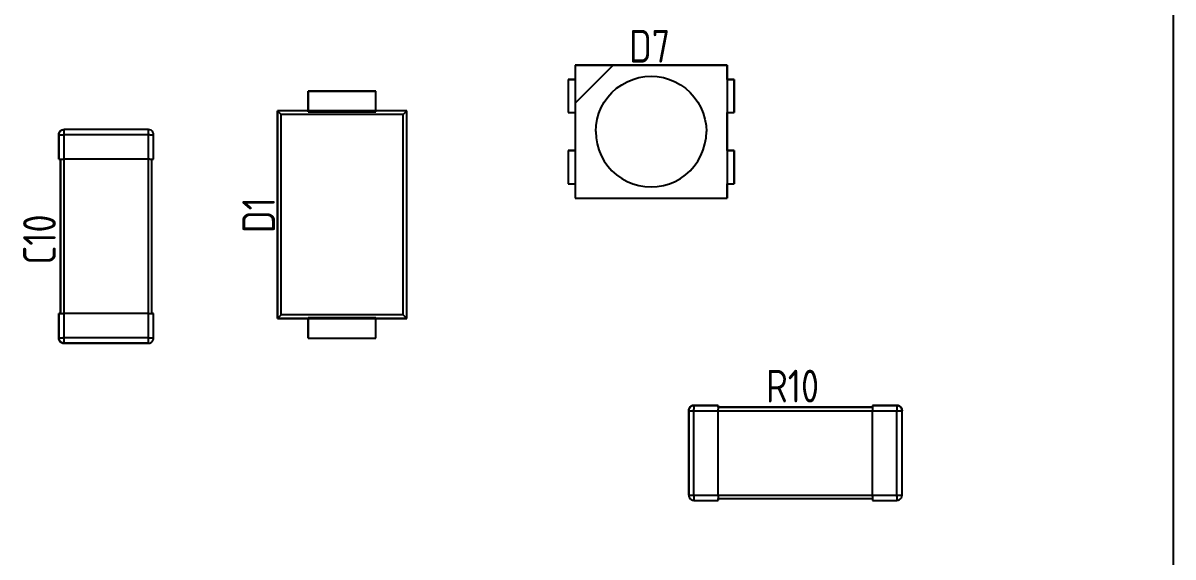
# Model space of a CAD drawing. Header units: inches. Extents: x 0 to 840, y -594 to 0.
# Drawn here: x 266.17 to 314.65, y -283.77 to -261.28 of the extents above; entities that cross this region are included whole.
import ezdxf

# ---------------------------------------------------------------- set-up
doc = ezdxf.new("R2010")
doc.units = ezdxf.units.IN
doc.header["$MEASUREMENT"] = 0
doc.styles.add('GOST type A0', font='', dxfattribs={"oblique": 15, "height": 5})
doc.styles.get('GOST type A0').set_extended_font_data('GOST type A')

msp = doc.modelspace()

# ---------------------------------------------------------------- linework, layer by layer
at = {"color": 18, "true_color": 0x000000}
for p, q in [((314.646, -244.354), (314.646, -389.354)), ((295.846, -263.054), (289.446, -263.054)), ((289.446, -263.054), (289.446, -263.654)), ((289.446, -264.654), (291.046, -263.054)), ((289.446, -263.054), (289.446, -264.654)), ((289.446, -263.054), (291.046, -263.054)), ((295.846, -263.054), (289.446, -263.054)), ((289.446, -263.054), (289.446, -263.654)), ((289.446, -264.654), (291.046, -263.054)), ((289.446, -263.054), (289.446, -264.654)), ((289.446, -263.054), (291.046, -263.054)), ((291.046, -263.054), (295.846, -263.054)), ((291.046, -263.054), (295.846, -263.054)), ((295.846, -263.654), (295.846, -263.054)), ((295.846, -263.054), (295.846, -268.654)), ((295.846, -263.654), (295.846, -263.054)), ((295.846, -263.054), (295.846, -268.654)), ((289.446, -263.654), (289.146, -263.654)), ((289.146, -263.654), (289.146, -265.054)), ((289.146, -263.654), (289.166, -263.654)), ((289.146, -263.654), (289.146, -265.054)), ((289.446, -263.654), (289.146, -263.654)), ((289.146, -263.654), (289.146, -265.054)), ((289.146, -263.654), (289.166, -263.654)), ((289.146, -263.654), (289.146, -265.054)), ((289.166, -263.654), (289.226, -263.654)), ((289.166, -263.654), (289.226, -263.654)), ((289.226, -263.654), (289.322, -263.654)), ((289.226, -263.654), (289.322, -263.654)), ((289.322, -263.654), (289.446, -263.654)), ((289.322, -263.654), (289.446, -263.654)), ((291.634, -263.754), (291.876, -263.654)), ((291.634, -263.754), (291.876, -263.654)), ((291.634, -263.754), (291.876, -263.654)), ((291.634, -263.754), (291.876, -263.654)), ((291.876, -263.654), (292.128, -263.582)), ((291.876, -263.654), (292.128, -263.582)), ((291.876, -263.654), (292.128, -263.582)), ((291.876, -263.654), (292.128, -263.582)), ((292.128, -263.582), (292.386, -263.538)), ((292.128, -263.582), (292.386, -263.538)), ((292.128, -263.582), (292.386, -263.538)), ((292.128, -263.582), (292.386, -263.538)), ((292.386, -263.538), (292.646, -263.524)), ((292.386, -263.538), (292.646, -263.524)), ((292.386, -263.538), (292.646, -263.524)), ((292.386, -263.538), (292.646, -263.524)), ((292.646, -263.524), (292.908, -263.538)), ((292.646, -263.524), (292.908, -263.538)), ((292.646, -263.524), (292.908, -263.538)), ((292.646, -263.524), (292.908, -263.538)), ((292.908, -263.538), (293.164, -263.582)), ((292.908, -263.538), (293.164, -263.582)), ((292.908, -263.538), (293.164, -263.582)), ((292.908, -263.538), (293.164, -263.582)), ((293.164, -263.582), (293.416, -263.654)), ((293.164, -263.582), (293.416, -263.654)), ((293.164, -263.582), (293.416, -263.654)), ((293.164, -263.582), (293.416, -263.654)), ((293.416, -263.654), (293.658, -263.754)), ((293.416, -263.654), (293.658, -263.754)), ((293.416, -263.654), (293.658, -263.754)), ((293.416, -263.654), (293.658, -263.754)), ((296.146, -263.654), (295.846, -263.654)), ((295.846, -263.654), (295.97, -263.654)), ((296.146, -263.654), (295.846, -263.654)), ((295.846, -263.654), (295.97, -263.654)), ((295.97, -263.654), (296.066, -263.654)), ((295.97, -263.654), (296.066, -263.654)), ((296.066, -263.654), (296.126, -263.654)), ((296.066, -263.654), (296.126, -263.654)), ((296.126, -263.654), (296.146, -263.654)), ((296.126, -263.654), (296.146, -263.654)), ((296.146, -265.054), (296.146, -263.654)), ((296.146, -263.654), (296.146, -265.054)), ((296.146, -265.054), (296.146, -263.654)), ((296.146, -263.654), (296.146, -265.054)), ((281.046, -264.154), (278.196, -264.154)), ((278.196, -264.154), (278.196, -264.98)), ((278.196, -264.154), (281.046, -264.154)), ((278.196, -264.182), (278.196, -264.154)), ((281.046, -264.154), (278.196, -264.154)), ((278.196, -264.154), (278.196, -264.98)), ((278.196, -264.154), (281.046, -264.154)), ((278.196, -264.182), (278.196, -264.154)), ((278.196, -264.264), (278.196, -264.182)), ((278.196, -264.264), (278.196, -264.182)), ((281.046, -264.98), (281.046, -264.154)), ((281.046, -264.182), (281.046, -264.154)), ((281.046, -264.98), (281.046, -264.154)), ((281.046, -264.182), (281.046, -264.154)), ((281.046, -264.264), (281.046, -264.182)), ((281.046, -264.264), (281.046, -264.182)), ((290.998, -264.206), (291.194, -264.032)), ((290.998, -264.206), (291.194, -264.032)), ((290.998, -264.206), (291.194, -264.032)), ((290.998, -264.206), (291.194, -264.032)), ((291.194, -264.032), (291.406, -263.88)), ((291.194, -264.032), (291.406, -263.88)), ((291.194, -264.032), (291.406, -263.88)), ((291.194, -264.032), (291.406, -263.88)), ((291.406, -263.88), (291.634, -263.754)), ((291.406, -263.88), (291.634, -263.754)), ((291.406, -263.88), (291.634, -263.754)), ((291.406, -263.88), (291.634, -263.754)), ((293.658, -263.754), (293.886, -263.88)), ((293.658, -263.754), (293.886, -263.88)), ((293.658, -263.754), (293.886, -263.88)), ((293.658, -263.754), (293.886, -263.88)), ((293.886, -263.88), (294.1, -264.032)), ((293.886, -263.88), (294.1, -264.032)), ((293.886, -263.88), (294.1, -264.032)), ((293.886, -263.88), (294.1, -264.032)), ((294.1, -264.032), (294.294, -264.206)), ((294.1, -264.032), (294.294, -264.206)), ((294.1, -264.032), (294.294, -264.206)), ((294.1, -264.032), (294.294, -264.206)), ((278.196, -264.396), (278.196, -264.264)), ((278.196, -264.396), (278.196, -264.264)), ((278.196, -264.566), (278.196, -264.396)), ((278.196, -264.566), (278.196, -264.396)), ((278.196, -264.766), (278.196, -264.566)), ((278.196, -264.766), (278.196, -264.566)), ((281.046, -264.396), (281.046, -264.264)), ((281.046, -264.396), (281.046, -264.264)), ((281.046, -264.566), (281.046, -264.396)), ((281.046, -264.566), (281.046, -264.396)), ((281.046, -264.766), (281.046, -264.566)), ((281.046, -264.766), (281.046, -264.566)), ((289.446, -264.654), (289.446, -268.654)), ((289.446, -264.654), (289.446, -268.654)), ((290.546, -264.842), (290.672, -264.614)), ((290.546, -264.842), (290.672, -264.614)), ((290.546, -264.842), (290.672, -264.614)), ((290.546, -264.842), (290.672, -264.614)), ((290.672, -264.614), (290.824, -264.4)), ((290.672, -264.614), (290.824, -264.4)), ((290.672, -264.614), (290.824, -264.4)), ((290.672, -264.614), (290.824, -264.4)), ((290.824, -264.4), (290.998, -264.206)), ((290.824, -264.4), (290.998, -264.206)), ((290.824, -264.4), (290.998, -264.206)), ((290.824, -264.4), (290.998, -264.206)), ((294.294, -264.206), (294.468, -264.4)), ((294.294, -264.206), (294.468, -264.4)), ((294.294, -264.206), (294.468, -264.4)), ((294.294, -264.206), (294.468, -264.4)), ((294.468, -264.4), (294.62, -264.614)), ((294.468, -264.4), (294.62, -264.614)), ((294.468, -264.4), (294.62, -264.614)), ((294.468, -264.4), (294.62, -264.614)), ((294.62, -264.614), (294.746, -264.842)), ((294.62, -264.614), (294.746, -264.842)), ((294.62, -264.614), (294.746, -264.842)), ((294.62, -264.614), (294.746, -264.842)), ((278.196, -264.98), (276.896, -264.98)), ((276.896, -264.98), (276.896, -273.73)), ((277.05, -265.132), (276.896, -264.98)), ((282.346, -264.98), (276.896, -264.98)), ((276.896, -273.73), (276.896, -264.98)), ((278.196, -264.98), (276.896, -264.98)), ((276.896, -264.98), (276.896, -273.73)), ((277.05, -265.132), (276.896, -264.98)), ((282.346, -264.98), (276.896, -264.98)), ((276.896, -273.73), (276.896, -264.98)), ((277.05, -273.576), (277.05, -265.132)), ((282.192, -265.132), (277.05, -265.132)), ((277.05, -273.576), (277.05, -265.132)), ((282.192, -265.132), (277.05, -265.132)), ((278.196, -264.98), (278.196, -264.766)), ((278.196, -264.98), (278.196, -264.766)), ((278.196, -265.018), (278.196, -264.98)), ((278.196, -264.98), (281.046, -264.98)), ((278.196, -265.018), (278.196, -264.98)), ((278.196, -264.98), (281.046, -264.98)), ((278.196, -265.018), (281.046, -265.018)), ((278.196, -265.018), (281.046, -265.018)), ((281.046, -264.98), (281.046, -264.766)), ((281.046, -264.98), (281.046, -264.766)), ((282.346, -264.98), (281.046, -264.98)), ((281.046, -265.018), (281.046, -264.98)), ((282.346, -264.98), (281.046, -264.98)), ((281.046, -265.018), (281.046, -264.98)), ((282.192, -265.132), (282.346, -264.98)), ((282.192, -265.132), (282.346, -264.98)), ((282.192, -273.576), (282.192, -265.132)), ((282.192, -273.576), (282.192, -265.132)), ((282.346, -273.73), (282.346, -264.98)), ((282.346, -273.73), (282.346, -264.98)), ((282.346, -273.73), (282.346, -264.98)), ((282.346, -273.73), (282.346, -264.98)), ((289.146, -265.054), (289.446, -265.054)), ((289.146, -265.054), (289.166, -265.054)), ((289.146, -265.054), (289.446, -265.054)), ((289.146, -265.054), (289.166, -265.054)), ((289.166, -265.054), (289.226, -265.054)), ((289.166, -265.054), (289.226, -265.054)), ((289.226, -265.054), (289.322, -265.054)), ((289.226, -265.054), (289.322, -265.054)), ((289.322, -265.054), (289.446, -265.054)), ((289.322, -265.054), (289.446, -265.054)), ((289.446, -265.054), (289.446, -266.654)), ((289.446, -265.054), (289.446, -266.654)), ((290.374, -265.336), (290.446, -265.084)), ((290.374, -265.336), (290.446, -265.084)), ((290.374, -265.336), (290.446, -265.084)), ((290.374, -265.336), (290.446, -265.084)), ((290.446, -265.084), (290.546, -264.842)), ((290.446, -265.084), (290.546, -264.842)), ((290.446, -265.084), (290.546, -264.842)), ((290.446, -265.084), (290.546, -264.842)), ((294.746, -264.842), (294.846, -265.084)), ((294.746, -264.842), (294.846, -265.084)), ((294.746, -264.842), (294.846, -265.084)), ((294.746, -264.842), (294.846, -265.084)), ((294.846, -265.084), (294.918, -265.336)), ((294.846, -265.084), (294.918, -265.336)), ((294.846, -265.084), (294.918, -265.336)), ((294.846, -265.084), (294.918, -265.336)), ((295.846, -266.654), (295.846, -265.054)), ((295.846, -265.054), (296.146, -265.054)), ((295.846, -265.054), (295.97, -265.054)), ((295.846, -266.654), (295.846, -265.054)), ((295.846, -265.054), (296.146, -265.054)), ((295.846, -265.054), (295.97, -265.054)), ((295.97, -265.054), (296.066, -265.054)), ((295.97, -265.054), (296.066, -265.054)), ((296.066, -265.054), (296.126, -265.054)), ((296.066, -265.054), (296.126, -265.054)), ((296.126, -265.054), (296.146, -265.054)), ((296.126, -265.054), (296.146, -265.054)), ((290.316, -265.854), (290.33, -265.592)), ((290.316, -265.854), (290.33, -265.592)), ((290.316, -265.854), (290.33, -265.592)), ((290.316, -265.854), (290.33, -265.592)), ((290.33, -265.592), (290.374, -265.336)), ((290.33, -265.592), (290.374, -265.336)), ((290.33, -265.592), (290.374, -265.336)), ((290.33, -265.592), (290.374, -265.336)), ((294.918, -265.336), (294.962, -265.592)), ((294.918, -265.336), (294.962, -265.592)), ((294.918, -265.336), (294.962, -265.592)), ((294.918, -265.336), (294.962, -265.592)), ((294.962, -265.592), (294.976, -265.854)), ((294.962, -265.592), (294.976, -265.854)), ((294.962, -265.592), (294.976, -265.854)), ((294.962, -265.592), (294.976, -265.854)), ((267.686, -265.936), (267.678, -265.996)), ((267.678, -265.996), (267.686, -265.936)), ((267.686, -265.936), (267.678, -265.996)), ((267.678, -265.996), (267.686, -265.936)), ((267.678, -265.996), (267.678, -267.02)), ((267.678, -267.02), (267.678, -265.996)), ((267.686, -265.996), (267.678, -265.996)), ((267.678, -265.996), (267.678, -267.02)), ((267.678, -267.02), (267.678, -265.996)), ((267.686, -265.996), (267.678, -265.996)), ((267.708, -265.882), (267.686, -265.936)), ((267.686, -265.936), (267.708, -265.882)), ((267.708, -265.882), (267.686, -265.936)), ((267.686, -265.936), (267.708, -265.882)), ((267.686, -265.996), (267.708, -265.996)), ((267.686, -265.996), (267.708, -265.996)), ((267.744, -265.836), (267.708, -265.882)), ((267.708, -265.882), (267.744, -265.836)), ((267.744, -265.836), (267.708, -265.882)), ((267.708, -265.882), (267.744, -265.836)), ((267.708, -265.996), (267.744, -265.996)), ((267.708, -265.996), (267.744, -265.996)), ((267.79, -265.8), (267.744, -265.836)), ((267.744, -265.836), (267.79, -265.8)), ((267.79, -265.8), (267.744, -265.836)), ((267.744, -265.836), (267.79, -265.8)), ((267.744, -265.996), (267.79, -265.996)), ((267.744, -265.996), (267.79, -265.996)), ((267.844, -265.778), (267.79, -265.8)), ((267.79, -265.8), (267.844, -265.778)), ((267.844, -265.778), (267.79, -265.8)), ((267.79, -265.8), (267.844, -265.778)), ((267.79, -265.996), (267.844, -265.996)), ((267.79, -265.996), (267.844, -265.996)), ((267.904, -265.77), (267.844, -265.778)), ((267.844, -265.778), (267.904, -265.77)), ((267.904, -265.77), (267.844, -265.778)), ((267.844, -265.778), (267.904, -265.77)), ((267.844, -265.996), (267.904, -265.996)), ((267.844, -265.996), (267.904, -265.996)), ((271.454, -265.77), (267.904, -265.77)), ((271.454, -265.77), (267.904, -265.77)), ((267.904, -265.778), (267.904, -265.77)), ((271.454, -265.77), (267.904, -265.77)), ((271.454, -265.77), (267.904, -265.77)), ((267.904, -265.778), (267.904, -265.77)), ((267.904, -265.8), (267.904, -265.778)), ((267.904, -265.8), (267.904, -265.778)), ((267.904, -265.836), (267.904, -265.8)), ((267.904, -265.836), (267.904, -265.8)), ((267.904, -265.882), (267.904, -265.836)), ((267.904, -265.882), (267.904, -265.836)), ((267.904, -265.936), (267.904, -265.882)), ((267.904, -265.936), (267.904, -265.882)), ((267.904, -265.996), (267.904, -265.936)), ((267.904, -265.996), (267.904, -265.936)), ((267.904, -267.02), (267.904, -265.996)), ((271.454, -265.996), (267.904, -265.996)), ((267.904, -267.02), (267.904, -265.996)), ((271.454, -265.996), (267.904, -265.996)), ((271.512, -265.778), (271.454, -265.77)), ((271.512, -265.778), (271.454, -265.77)), ((271.454, -265.778), (271.454, -265.77)), ((271.512, -265.778), (271.454, -265.77)), ((271.512, -265.778), (271.454, -265.77)), ((271.454, -265.778), (271.454, -265.77)), ((271.454, -265.8), (271.454, -265.778)), ((271.454, -265.8), (271.454, -265.778)), ((271.454, -265.836), (271.454, -265.8)), ((271.454, -265.836), (271.454, -265.8)), ((271.454, -265.882), (271.454, -265.836)), ((271.454, -265.882), (271.454, -265.836)), ((271.454, -265.936), (271.454, -265.882)), ((271.454, -265.936), (271.454, -265.882)), ((271.454, -265.996), (271.454, -265.936)), ((271.454, -265.996), (271.454, -265.936)), ((271.512, -265.996), (271.454, -265.996)), ((271.454, -267.02), (271.454, -265.996)), ((271.512, -265.996), (271.454, -265.996)), ((271.454, -267.02), (271.454, -265.996)), ((271.566, -265.8), (271.512, -265.778)), ((271.566, -265.8), (271.512, -265.778)), ((271.566, -265.8), (271.512, -265.778)), ((271.566, -265.8), (271.512, -265.778)), ((271.512, -265.996), (271.566, -265.996)), ((271.512, -265.996), (271.566, -265.996)), ((271.612, -265.836), (271.566, -265.8)), ((271.612, -265.836), (271.566, -265.8)), ((271.612, -265.836), (271.566, -265.8)), ((271.612, -265.836), (271.566, -265.8)), ((271.566, -265.996), (271.612, -265.996)), ((271.566, -265.996), (271.612, -265.996)), ((271.648, -265.882), (271.612, -265.836)), ((271.648, -265.882), (271.612, -265.836)), ((271.648, -265.882), (271.612, -265.836)), ((271.648, -265.882), (271.612, -265.836)), ((271.612, -265.996), (271.648, -265.996)), ((271.612, -265.996), (271.648, -265.996)), ((271.67, -265.936), (271.648, -265.882)), ((271.67, -265.936), (271.648, -265.882)), ((271.67, -265.936), (271.648, -265.882)), ((271.67, -265.936), (271.648, -265.882)), ((271.648, -265.996), (271.67, -265.996)), ((271.648, -265.996), (271.67, -265.996)), ((271.678, -265.996), (271.67, -265.936)), ((271.678, -265.996), (271.67, -265.936)), ((271.678, -265.996), (271.67, -265.936)), ((271.678, -265.996), (271.67, -265.936)), ((271.67, -265.996), (271.678, -265.996)), ((271.67, -265.996), (271.678, -265.996)), ((271.678, -267.02), (271.678, -265.996)), ((271.678, -267.02), (271.678, -265.996)), ((271.678, -267.02), (271.678, -265.996)), ((271.678, -267.02), (271.678, -265.996)), ((290.316, -265.854), (290.33, -266.114)), ((290.316, -265.854), (290.33, -266.114)), ((290.316, -265.854), (290.33, -266.114)), ((290.316, -265.854), (290.33, -266.114)), ((290.33, -266.114), (290.374, -266.372)), ((290.33, -266.114), (290.374, -266.372)), ((290.33, -266.114), (290.374, -266.372)), ((290.33, -266.114), (290.374, -266.372)), ((294.918, -266.372), (294.962, -266.114)), ((294.918, -266.372), (294.962, -266.114)), ((294.918, -266.372), (294.962, -266.114)), ((294.918, -266.372), (294.962, -266.114)), ((294.962, -266.114), (294.976, -265.854)), ((294.962, -266.114), (294.976, -265.854)), ((294.962, -266.114), (294.976, -265.854)), ((294.962, -266.114), (294.976, -265.854)), ((290.374, -266.372), (290.446, -266.624)), ((290.374, -266.372), (290.446, -266.624)), ((290.374, -266.372), (290.446, -266.624)), ((290.374, -266.372), (290.446, -266.624)), ((294.846, -266.624), (294.918, -266.372)), ((294.846, -266.624), (294.918, -266.372)), ((294.846, -266.624), (294.918, -266.372)), ((294.846, -266.624), (294.918, -266.372)), ((267.678, -267.02), (267.686, -267.02)), ((267.686, -267.02), (267.678, -267.02)), ((267.678, -267.02), (267.686, -267.02)), ((267.686, -267.02), (267.678, -267.02)), ((267.686, -267.02), (267.754, -267.02)), ((267.686, -267.02), (267.708, -267.02)), ((267.686, -267.02), (267.754, -267.02)), ((267.686, -267.02), (267.708, -267.02)), ((267.708, -267.02), (267.744, -267.02)), ((267.708, -267.02), (267.744, -267.02)), ((267.744, -267.02), (267.79, -267.02)), ((267.744, -267.02), (267.79, -267.02)), ((267.754, -267.02), (267.754, -273.52)), ((267.754, -273.52), (267.754, -267.02)), ((267.754, -267.02), (267.754, -273.52)), ((267.754, -273.52), (267.754, -267.02)), ((267.79, -267.02), (267.844, -267.02)), ((267.79, -267.02), (267.844, -267.02)), ((267.844, -267.02), (267.904, -267.02)), ((267.844, -267.02), (267.904, -267.02)), ((271.454, -267.02), (267.904, -267.02)), ((267.904, -273.52), (267.904, -267.02)), ((271.454, -267.02), (267.904, -267.02)), ((267.904, -273.52), (267.904, -267.02)), ((271.512, -267.02), (271.454, -267.02)), ((271.454, -273.52), (271.454, -267.02)), ((271.512, -267.02), (271.454, -267.02)), ((271.454, -273.52), (271.454, -267.02)), ((271.512, -267.02), (271.566, -267.02)), ((271.512, -267.02), (271.566, -267.02)), ((271.566, -267.02), (271.612, -267.02)), ((271.566, -267.02), (271.612, -267.02)), ((271.604, -273.52), (271.604, -267.02)), ((271.604, -267.02), (271.678, -267.02)), ((271.604, -273.52), (271.604, -267.02)), ((271.604, -273.52), (271.604, -267.02)), ((271.604, -267.02), (271.678, -267.02)), ((271.604, -273.52), (271.604, -267.02)), ((271.612, -267.02), (271.648, -267.02)), ((271.612, -267.02), (271.648, -267.02)), ((271.648, -267.02), (271.67, -267.02)), ((271.648, -267.02), (271.67, -267.02)), ((271.67, -267.02), (271.678, -267.02)), ((271.67, -267.02), (271.678, -267.02)), ((289.446, -266.654), (289.146, -266.654)), ((289.146, -266.654), (289.146, -268.054)), ((289.146, -266.654), (289.166, -266.654)), ((289.146, -266.654), (289.146, -268.054)), ((289.446, -266.654), (289.146, -266.654)), ((289.146, -266.654), (289.146, -268.054)), ((289.146, -266.654), (289.166, -266.654)), ((289.146, -266.654), (289.146, -268.054)), ((289.166, -266.654), (289.226, -266.654)), ((289.166, -266.654), (289.226, -266.654)), ((289.226, -266.654), (289.322, -266.654)), ((289.226, -266.654), (289.322, -266.654)), ((289.322, -266.654), (289.446, -266.654)), ((289.322, -266.654), (289.446, -266.654)), ((290.446, -266.624), (290.546, -266.866)), ((290.446, -266.624), (290.546, -266.866)), ((290.446, -266.624), (290.546, -266.866)), ((290.446, -266.624), (290.546, -266.866)), ((290.546, -266.866), (290.672, -267.094)), ((290.546, -266.866), (290.672, -267.094)), ((290.546, -266.866), (290.672, -267.094)), ((290.546, -266.866), (290.672, -267.094)), ((290.672, -267.094), (290.824, -267.306)), ((290.672, -267.094), (290.824, -267.306)), ((290.672, -267.094), (290.824, -267.306)), ((290.672, -267.094), (290.824, -267.306)), ((294.468, -267.306), (294.62, -267.094)), ((294.468, -267.306), (294.62, -267.094)), ((294.468, -267.306), (294.62, -267.094)), ((294.468, -267.306), (294.62, -267.094)), ((294.62, -267.094), (294.746, -266.866)), ((294.62, -267.094), (294.746, -266.866)), ((294.62, -267.094), (294.746, -266.866)), ((294.62, -267.094), (294.746, -266.866)), ((294.746, -266.866), (294.846, -266.624)), ((294.746, -266.866), (294.846, -266.624)), ((294.746, -266.866), (294.846, -266.624)), ((294.746, -266.866), (294.846, -266.624)), ((296.146, -266.654), (295.846, -266.654)), ((295.846, -266.654), (295.97, -266.654)), ((296.146, -266.654), (295.846, -266.654)), ((295.846, -266.654), (295.97, -266.654)), ((295.97, -266.654), (296.066, -266.654)), ((295.97, -266.654), (296.066, -266.654)), ((296.066, -266.654), (296.126, -266.654)), ((296.066, -266.654), (296.126, -266.654)), ((296.126, -266.654), (296.146, -266.654)), ((296.126, -266.654), (296.146, -266.654)), ((296.146, -268.054), (296.146, -266.654)), ((296.146, -266.654), (296.146, -268.054)), ((296.146, -268.054), (296.146, -266.654)), ((296.146, -266.654), (296.146, -268.054)), ((290.824, -267.306), (290.998, -267.502)), ((290.824, -267.306), (290.998, -267.502)), ((290.824, -267.306), (290.998, -267.502)), ((290.824, -267.306), (290.998, -267.502)), ((290.998, -267.502), (291.194, -267.676)), ((290.998, -267.502), (291.194, -267.676)), ((290.998, -267.502), (291.194, -267.676)), ((290.998, -267.502), (291.194, -267.676)), ((294.1, -267.676), (294.294, -267.502)), ((294.1, -267.676), (294.294, -267.502)), ((294.1, -267.676), (294.294, -267.502)), ((294.1, -267.676), (294.294, -267.502)), ((294.294, -267.502), (294.468, -267.306)), ((294.294, -267.502), (294.468, -267.306)), ((294.294, -267.502), (294.468, -267.306)), ((294.294, -267.502), (294.468, -267.306)), ((289.146, -268.054), (289.446, -268.054)), ((289.146, -268.054), (289.166, -268.054)), ((289.146, -268.054), (289.446, -268.054)), ((289.146, -268.054), (289.166, -268.054)), ((289.166, -268.054), (289.226, -268.054)), ((289.166, -268.054), (289.226, -268.054)), ((289.226, -268.054), (289.322, -268.054)), ((289.226, -268.054), (289.322, -268.054)), ((289.322, -268.054), (289.446, -268.054)), ((289.322, -268.054), (289.446, -268.054)), ((289.446, -268.054), (289.446, -268.654)), ((289.446, -268.054), (289.446, -268.654)), ((291.194, -267.676), (291.406, -267.828)), ((291.194, -267.676), (291.406, -267.828)), ((291.194, -267.676), (291.406, -267.828)), ((291.194, -267.676), (291.406, -267.828)), ((291.406, -267.828), (291.634, -267.954)), ((291.406, -267.828), (291.634, -267.954)), ((291.406, -267.828), (291.634, -267.954)), ((291.406, -267.828), (291.634, -267.954)), ((291.634, -267.954), (291.876, -268.054)), ((291.634, -267.954), (291.876, -268.054)), ((291.634, -267.954), (291.876, -268.054)), ((291.634, -267.954), (291.876, -268.054)), ((291.876, -268.054), (292.128, -268.126)), ((291.876, -268.054), (292.128, -268.126)), ((291.876, -268.054), (292.128, -268.126)), ((291.876, -268.054), (292.128, -268.126)), ((293.164, -268.126), (293.416, -268.054)), ((293.164, -268.126), (293.416, -268.054)), ((293.164, -268.126), (293.416, -268.054)), ((293.164, -268.126), (293.416, -268.054)), ((293.416, -268.054), (293.658, -267.954)), ((293.416, -268.054), (293.658, -267.954)), ((293.416, -268.054), (293.658, -267.954)), ((293.416, -268.054), (293.658, -267.954)), ((293.658, -267.954), (293.886, -267.828)), ((293.658, -267.954), (293.886, -267.828)), ((293.658, -267.954), (293.886, -267.828)), ((293.658, -267.954), (293.886, -267.828)), ((293.886, -267.828), (294.1, -267.676)), ((293.886, -267.828), (294.1, -267.676)), ((293.886, -267.828), (294.1, -267.676)), ((293.886, -267.828), (294.1, -267.676)), ((295.846, -268.054), (296.146, -268.054)), ((295.846, -268.654), (295.846, -268.054)), ((295.846, -268.054), (295.97, -268.054)), ((295.846, -268.054), (296.146, -268.054)), ((295.846, -268.654), (295.846, -268.054)), ((295.846, -268.054), (295.97, -268.054)), ((295.97, -268.054), (296.066, -268.054)), ((295.97, -268.054), (296.066, -268.054)), ((296.066, -268.054), (296.126, -268.054)), ((296.066, -268.054), (296.126, -268.054)), ((296.126, -268.054), (296.146, -268.054)), ((296.126, -268.054), (296.146, -268.054)), ((292.128, -268.126), (292.386, -268.17)), ((292.128, -268.126), (292.386, -268.17)), ((292.128, -268.126), (292.386, -268.17)), ((292.128, -268.126), (292.386, -268.17)), ((292.386, -268.17), (292.646, -268.184)), ((292.386, -268.17), (292.646, -268.184)), ((292.386, -268.17), (292.646, -268.184)), ((292.386, -268.17), (292.646, -268.184)), ((292.646, -268.184), (292.908, -268.17)), ((292.646, -268.184), (292.908, -268.17)), ((292.646, -268.184), (292.908, -268.17)), ((292.646, -268.184), (292.908, -268.17)), ((292.908, -268.17), (293.164, -268.126)), ((292.908, -268.17), (293.164, -268.126)), ((292.908, -268.17), (293.164, -268.126)), ((292.908, -268.17), (293.164, -268.126)), ((289.446, -268.654), (295.846, -268.654)), ((289.446, -268.654), (295.846, -268.654)), ((289.446, -268.654), (295.846, -268.654)), ((289.446, -268.654), (295.846, -268.654)), ((267.754, -273.52), (267.678, -273.52)), ((267.678, -273.52), (267.678, -274.546)), ((267.678, -274.546), (267.678, -273.52)), ((267.678, -273.52), (267.686, -273.52)), ((267.754, -273.52), (267.678, -273.52)), ((267.678, -273.52), (267.678, -274.546)), ((267.678, -274.546), (267.678, -273.52)), ((267.678, -273.52), (267.686, -273.52)), ((267.686, -273.52), (267.708, -273.52)), ((267.686, -273.52), (267.708, -273.52)), ((267.708, -273.52), (267.744, -273.52)), ((267.708, -273.52), (267.744, -273.52)), ((267.744, -273.52), (267.79, -273.52)), ((267.744, -273.52), (267.79, -273.52)), ((267.79, -273.52), (267.844, -273.52)), ((267.79, -273.52), (267.844, -273.52)), ((267.904, -273.52), (267.844, -273.52)), ((267.904, -273.52), (267.844, -273.52)), ((271.454, -273.52), (267.904, -273.52)), ((267.904, -274.546), (267.904, -273.52)), ((271.454, -273.52), (267.904, -273.52)), ((267.904, -274.546), (267.904, -273.52)), ((271.454, -273.52), (271.512, -273.52)), ((271.454, -274.546), (271.454, -273.52)), ((271.454, -273.52), (271.512, -273.52)), ((271.454, -274.546), (271.454, -273.52)), ((271.512, -273.52), (271.566, -273.52)), ((271.512, -273.52), (271.566, -273.52)), ((271.566, -273.52), (271.612, -273.52)), ((271.566, -273.52), (271.612, -273.52)), ((271.67, -273.52), (271.604, -273.52)), ((271.67, -273.52), (271.604, -273.52)), ((271.612, -273.52), (271.648, -273.52)), ((271.612, -273.52), (271.648, -273.52)), ((271.648, -273.52), (271.67, -273.52)), ((271.648, -273.52), (271.67, -273.52)), ((271.678, -273.52), (271.67, -273.52)), ((271.678, -273.52), (271.67, -273.52)), ((271.678, -273.52), (271.67, -273.52)), ((271.678, -273.52), (271.67, -273.52)), ((271.678, -274.546), (271.678, -273.52)), ((271.678, -274.546), (271.678, -273.52)), ((271.678, -274.546), (271.678, -273.52)), ((271.678, -274.546), (271.678, -273.52)), ((276.896, -273.73), (277.05, -273.576)), ((276.896, -273.73), (277.05, -273.576)), ((276.896, -273.73), (278.196, -273.73)), ((282.346, -273.73), (276.896, -273.73)), ((276.896, -273.73), (278.196, -273.73)), ((282.346, -273.73), (276.896, -273.73)), ((282.192, -273.576), (277.05, -273.576)), ((282.192, -273.576), (277.05, -273.576)), ((278.196, -273.73), (278.196, -273.69)), ((278.196, -273.69), (281.046, -273.69)), ((278.196, -273.73), (278.196, -273.69)), ((278.196, -273.69), (281.046, -273.69)), ((278.196, -273.73), (278.196, -274.554)), ((278.196, -273.942), (278.196, -273.73)), ((278.196, -273.73), (281.046, -273.73)), ((278.196, -273.73), (278.196, -274.554)), ((278.196, -273.942), (278.196, -273.73)), ((278.196, -273.73), (281.046, -273.73)), ((281.046, -273.73), (281.046, -273.69)), ((281.046, -273.73), (281.046, -273.69)), ((281.046, -274.554), (281.046, -273.73)), ((281.046, -273.73), (282.346, -273.73)), ((281.046, -273.942), (281.046, -273.73)), ((281.046, -274.554), (281.046, -273.73)), ((281.046, -273.73), (282.346, -273.73)), ((281.046, -273.942), (281.046, -273.73)), ((282.346, -273.73), (282.192, -273.576)), ((282.346, -273.73), (282.192, -273.576)), ((278.196, -274.142), (278.196, -273.942)), ((278.196, -274.142), (278.196, -273.942)), ((278.196, -274.312), (278.196, -274.142)), ((278.196, -274.312), (278.196, -274.142)), ((278.196, -274.444), (278.196, -274.312)), ((278.196, -274.444), (278.196, -274.312)), ((281.046, -274.142), (281.046, -273.942)), ((281.046, -274.142), (281.046, -273.942)), ((281.046, -274.312), (281.046, -274.142)), ((281.046, -274.312), (281.046, -274.142)), ((281.046, -274.444), (281.046, -274.312)), ((281.046, -274.444), (281.046, -274.312)), ((267.678, -274.546), (267.686, -274.604)), ((267.686, -274.604), (267.678, -274.546)), ((267.678, -274.546), (267.686, -274.546)), ((267.678, -274.546), (267.686, -274.604)), ((267.686, -274.604), (267.678, -274.546)), ((267.678, -274.546), (267.686, -274.546)), ((267.686, -274.546), (267.708, -274.546)), ((267.686, -274.546), (267.708, -274.546)), ((267.686, -274.604), (267.708, -274.658)), ((267.708, -274.658), (267.686, -274.604)), ((267.686, -274.604), (267.708, -274.658)), ((267.708, -274.658), (267.686, -274.604)), ((267.708, -274.546), (267.744, -274.546)), ((267.708, -274.546), (267.744, -274.546)), ((267.708, -274.658), (267.744, -274.704)), ((267.744, -274.704), (267.708, -274.658)), ((267.708, -274.658), (267.744, -274.704)), ((267.744, -274.704), (267.708, -274.658)), ((267.744, -274.546), (267.79, -274.546)), ((267.744, -274.546), (267.79, -274.546)), ((267.744, -274.704), (267.79, -274.74)), ((267.79, -274.74), (267.744, -274.704)), ((267.744, -274.704), (267.79, -274.74)), ((267.79, -274.74), (267.744, -274.704)), ((267.79, -274.546), (267.844, -274.546)), ((267.79, -274.546), (267.844, -274.546)), ((267.79, -274.74), (267.844, -274.762)), ((267.844, -274.762), (267.79, -274.74)), ((267.79, -274.74), (267.844, -274.762)), ((267.844, -274.762), (267.79, -274.74)), ((267.904, -274.546), (267.844, -274.546)), ((267.904, -274.546), (267.844, -274.546)), ((267.844, -274.762), (267.904, -274.77)), ((267.904, -274.77), (267.844, -274.762)), ((267.844, -274.762), (267.904, -274.77)), ((267.904, -274.77), (267.844, -274.762)), ((267.904, -274.604), (267.904, -274.546)), ((271.454, -274.546), (267.904, -274.546)), ((267.904, -274.604), (267.904, -274.546)), ((271.454, -274.546), (267.904, -274.546)), ((267.904, -274.658), (267.904, -274.604)), ((267.904, -274.658), (267.904, -274.604)), ((267.904, -274.704), (267.904, -274.658)), ((267.904, -274.704), (267.904, -274.658)), ((267.904, -274.74), (267.904, -274.704)), ((267.904, -274.74), (267.904, -274.704)), ((267.904, -274.762), (267.904, -274.74)), ((267.904, -274.762), (267.904, -274.74)), ((267.904, -274.77), (267.904, -274.762)), ((267.904, -274.77), (267.904, -274.762)), ((267.904, -274.77), (271.454, -274.77)), ((271.454, -274.77), (267.904, -274.77)), ((267.904, -274.77), (271.454, -274.77)), ((271.454, -274.77), (267.904, -274.77)), ((271.454, -274.546), (271.512, -274.546)), ((271.454, -274.604), (271.454, -274.546)), ((271.454, -274.546), (271.512, -274.546)), ((271.454, -274.604), (271.454, -274.546)), ((271.454, -274.658), (271.454, -274.604)), ((271.454, -274.658), (271.454, -274.604)), ((271.454, -274.704), (271.454, -274.658)), ((271.454, -274.704), (271.454, -274.658)), ((271.454, -274.74), (271.454, -274.704)), ((271.454, -274.74), (271.454, -274.704)), ((271.454, -274.762), (271.454, -274.74)), ((271.454, -274.762), (271.454, -274.74)), ((271.454, -274.77), (271.512, -274.762)), ((271.454, -274.77), (271.512, -274.762)), ((271.454, -274.77), (271.454, -274.762)), ((271.454, -274.77), (271.512, -274.762)), ((271.454, -274.77), (271.512, -274.762)), ((271.454, -274.77), (271.454, -274.762)), ((271.512, -274.546), (271.566, -274.546)), ((271.512, -274.546), (271.566, -274.546)), ((271.512, -274.762), (271.566, -274.74)), ((271.512, -274.762), (271.566, -274.74)), ((271.512, -274.762), (271.566, -274.74)), ((271.512, -274.762), (271.566, -274.74)), ((271.566, -274.546), (271.612, -274.546)), ((271.566, -274.546), (271.612, -274.546)), ((271.566, -274.74), (271.612, -274.704)), ((271.566, -274.74), (271.612, -274.704)), ((271.566, -274.74), (271.612, -274.704)), ((271.566, -274.74), (271.612, -274.704)), ((271.612, -274.546), (271.648, -274.546)), ((271.612, -274.546), (271.648, -274.546)), ((271.612, -274.704), (271.648, -274.658)), ((271.612, -274.704), (271.648, -274.658)), ((271.612, -274.704), (271.648, -274.658)), ((271.612, -274.704), (271.648, -274.658)), ((271.648, -274.546), (271.67, -274.546)), ((271.648, -274.546), (271.67, -274.546)), ((271.648, -274.658), (271.67, -274.604)), ((271.648, -274.658), (271.67, -274.604)), ((271.648, -274.658), (271.67, -274.604)), ((271.648, -274.658), (271.67, -274.604)), ((271.67, -274.604), (271.678, -274.546)), ((271.67, -274.604), (271.678, -274.546)), ((271.678, -274.546), (271.67, -274.546)), ((271.67, -274.604), (271.678, -274.546)), ((271.67, -274.604), (271.678, -274.546)), ((271.678, -274.546), (271.67, -274.546)), ((278.196, -274.526), (278.196, -274.444)), ((278.196, -274.526), (278.196, -274.444)), ((278.196, -274.554), (278.196, -274.526)), ((278.196, -274.554), (278.196, -274.526)), ((278.196, -274.554), (281.046, -274.554)), ((278.196, -274.554), (281.046, -274.554)), ((278.196, -274.554), (281.046, -274.554)), ((278.196, -274.554), (281.046, -274.554)), ((281.046, -274.526), (281.046, -274.444)), ((281.046, -274.526), (281.046, -274.444)), ((281.046, -274.554), (281.046, -274.526)), ((281.046, -274.554), (281.046, -274.526)), ((294.238, -277.552), (294.23, -277.612)), ((294.23, -277.612), (294.238, -277.552)), ((294.238, -277.552), (294.23, -277.612)), ((294.23, -277.612), (294.238, -277.552)), ((294.23, -277.612), (294.23, -281.162)), ((294.23, -281.162), (294.23, -277.612)), ((294.23, -277.612), (294.238, -277.612)), ((294.23, -277.612), (294.23, -281.162)), ((294.23, -281.162), (294.23, -277.612)), ((294.23, -277.612), (294.238, -277.612)), ((294.26, -277.498), (294.238, -277.552)), ((294.238, -277.552), (294.26, -277.498)), ((294.26, -277.498), (294.238, -277.552)), ((294.238, -277.552), (294.26, -277.498)), ((294.238, -277.612), (294.26, -277.612)), ((294.238, -277.612), (294.26, -277.612)), ((294.296, -277.452), (294.26, -277.498)), ((294.26, -277.498), (294.296, -277.452)), ((294.296, -277.452), (294.26, -277.498)), ((294.26, -277.498), (294.296, -277.452)), ((294.26, -277.612), (294.296, -277.612)), ((294.26, -277.612), (294.296, -277.612)), ((294.342, -277.416), (294.296, -277.452)), ((294.296, -277.452), (294.342, -277.416)), ((294.342, -277.416), (294.296, -277.452)), ((294.296, -277.452), (294.342, -277.416)), ((294.296, -277.612), (294.342, -277.612)), ((294.296, -277.612), (294.342, -277.612)), ((294.396, -277.394), (294.342, -277.416)), ((294.342, -277.416), (294.396, -277.394)), ((294.396, -277.394), (294.342, -277.416)), ((294.342, -277.416), (294.396, -277.394)), ((294.342, -277.612), (294.396, -277.612)), ((294.342, -277.612), (294.396, -277.612)), ((294.454, -277.386), (294.396, -277.394)), ((294.396, -277.394), (294.454, -277.386)), ((294.454, -277.386), (294.396, -277.394)), ((294.396, -277.394), (294.454, -277.386)), ((294.396, -277.612), (294.454, -277.612)), ((294.396, -277.612), (294.454, -277.612)), ((295.48, -277.386), (294.454, -277.386)), ((294.454, -277.386), (295.48, -277.386)), ((294.454, -277.386), (294.454, -277.394)), ((295.48, -277.386), (294.454, -277.386)), ((294.454, -277.386), (295.48, -277.386)), ((294.454, -277.386), (294.454, -277.394)), ((294.454, -277.394), (294.454, -277.416)), ((294.454, -277.394), (294.454, -277.416)), ((294.454, -277.416), (294.454, -277.452)), ((294.454, -277.416), (294.454, -277.452)), ((294.454, -277.452), (294.454, -277.498)), ((294.454, -277.452), (294.454, -277.498)), ((294.454, -277.498), (294.454, -277.552)), ((294.454, -277.498), (294.454, -277.552)), ((294.454, -277.612), (294.454, -277.552)), ((294.454, -277.612), (294.454, -277.552)), ((294.454, -277.612), (295.48, -277.612)), ((294.454, -281.162), (294.454, -277.612)), ((294.454, -277.612), (295.48, -277.612)), ((294.454, -281.162), (294.454, -277.612)), ((295.48, -277.462), (295.48, -277.386)), ((295.48, -277.386), (295.48, -277.394)), ((295.48, -277.462), (295.48, -277.386)), ((295.48, -277.386), (295.48, -277.394)), ((295.48, -277.394), (295.48, -277.416)), ((295.48, -277.394), (295.48, -277.416)), ((295.48, -277.416), (295.48, -277.452)), ((295.48, -277.416), (295.48, -277.452)), ((295.48, -277.452), (295.48, -277.498)), ((295.48, -277.452), (295.48, -277.498)), ((301.98, -277.462), (295.48, -277.462)), ((295.48, -277.462), (301.98, -277.462)), ((301.98, -277.462), (295.48, -277.462)), ((295.48, -277.462), (301.98, -277.462)), ((295.48, -277.498), (295.48, -277.552)), ((295.48, -277.498), (295.48, -277.552)), ((295.48, -277.612), (295.48, -277.552)), ((295.48, -277.612), (295.48, -277.552)), ((295.48, -281.162), (295.48, -277.612)), ((295.48, -277.612), (301.98, -277.612)), ((295.48, -281.162), (295.48, -277.612)), ((295.48, -277.612), (301.98, -277.612)), ((303.004, -277.386), (301.98, -277.386)), ((301.98, -277.386), (301.98, -277.394)), ((301.98, -277.386), (303.004, -277.386)), ((301.98, -277.394), (301.98, -277.386)), ((303.004, -277.386), (301.98, -277.386)), ((301.98, -277.386), (301.98, -277.394)), ((301.98, -277.386), (303.004, -277.386)), ((301.98, -277.394), (301.98, -277.386)), ((301.98, -277.394), (301.98, -277.462)), ((301.98, -277.394), (301.98, -277.416)), ((301.98, -277.394), (301.98, -277.462)), ((301.98, -277.394), (301.98, -277.416)), ((301.98, -277.416), (301.98, -277.452)), ((301.98, -277.416), (301.98, -277.452)), ((301.98, -277.452), (301.98, -277.498)), ((301.98, -277.452), (301.98, -277.498)), ((301.98, -277.498), (301.98, -277.552)), ((301.98, -277.498), (301.98, -277.552)), ((301.98, -277.552), (301.98, -277.612)), ((301.98, -277.552), (301.98, -277.612)), ((301.98, -281.162), (301.98, -277.612)), ((301.98, -277.612), (303.004, -277.612)), ((301.98, -281.162), (301.98, -277.612)), ((301.98, -277.612), (303.004, -277.612)), ((303.064, -277.394), (303.004, -277.386)), ((303.004, -277.386), (303.064, -277.394)), ((303.004, -277.394), (303.004, -277.386)), ((303.064, -277.394), (303.004, -277.386)), ((303.004, -277.386), (303.064, -277.394)), ((303.004, -277.394), (303.004, -277.386)), ((303.004, -277.394), (303.004, -277.416)), ((303.004, -277.394), (303.004, -277.416)), ((303.004, -277.416), (303.004, -277.452)), ((303.004, -277.416), (303.004, -277.452)), ((303.004, -277.452), (303.004, -277.498)), ((303.004, -277.452), (303.004, -277.498)), ((303.004, -277.498), (303.004, -277.552)), ((303.004, -277.498), (303.004, -277.552)), ((303.004, -277.552), (303.004, -277.612)), ((303.004, -277.552), (303.004, -277.612)), ((303.004, -277.612), (303.064, -277.612)), ((303.004, -281.162), (303.004, -277.612)), ((303.004, -277.612), (303.064, -277.612)), ((303.004, -281.162), (303.004, -277.612)), ((303.118, -277.416), (303.064, -277.394)), ((303.064, -277.394), (303.118, -277.416)), ((303.118, -277.416), (303.064, -277.394)), ((303.064, -277.394), (303.118, -277.416)), ((303.064, -277.612), (303.118, -277.612)), ((303.064, -277.612), (303.118, -277.612)), ((303.164, -277.452), (303.118, -277.416)), ((303.118, -277.416), (303.164, -277.452)), ((303.164, -277.452), (303.118, -277.416)), ((303.118, -277.416), (303.164, -277.452)), ((303.118, -277.612), (303.164, -277.612)), ((303.118, -277.612), (303.164, -277.612)), ((303.2, -277.498), (303.164, -277.452)), ((303.164, -277.452), (303.2, -277.498)), ((303.2, -277.498), (303.164, -277.452)), ((303.164, -277.452), (303.2, -277.498)), ((303.164, -277.612), (303.2, -277.612)), ((303.164, -277.612), (303.2, -277.612)), ((303.222, -277.552), (303.2, -277.498)), ((303.2, -277.498), (303.222, -277.552)), ((303.222, -277.552), (303.2, -277.498)), ((303.2, -277.498), (303.222, -277.552)), ((303.2, -277.612), (303.222, -277.612)), ((303.2, -277.612), (303.222, -277.612)), ((303.23, -277.612), (303.222, -277.552)), ((303.222, -277.552), (303.23, -277.612)), ((303.23, -277.612), (303.222, -277.552)), ((303.222, -277.552), (303.23, -277.612)), ((303.222, -277.612), (303.23, -277.612)), ((303.222, -277.612), (303.23, -277.612)), ((303.23, -281.162), (303.23, -277.612)), ((303.23, -281.162), (303.23, -277.612)), ((303.23, -281.162), (303.23, -277.612)), ((303.23, -281.162), (303.23, -277.612)), ((294.23, -281.162), (294.238, -281.22)), ((294.23, -281.162), (294.238, -281.22)), ((294.23, -281.162), (294.238, -281.162)), ((294.23, -281.162), (294.238, -281.22)), ((294.23, -281.162), (294.238, -281.22)), ((294.23, -281.162), (294.238, -281.162)), ((294.238, -281.162), (294.26, -281.162)), ((294.238, -281.162), (294.26, -281.162)), ((294.238, -281.22), (294.26, -281.274)), ((294.238, -281.22), (294.26, -281.274)), ((294.238, -281.22), (294.26, -281.274)), ((294.238, -281.22), (294.26, -281.274)), ((294.26, -281.162), (294.296, -281.162)), ((294.26, -281.162), (294.296, -281.162)), ((294.26, -281.274), (294.296, -281.32)), ((294.26, -281.274), (294.296, -281.32)), ((294.26, -281.274), (294.296, -281.32)), ((294.26, -281.274), (294.296, -281.32)), ((294.296, -281.162), (294.342, -281.162)), ((294.296, -281.162), (294.342, -281.162)), ((294.296, -281.32), (294.342, -281.356)), ((294.296, -281.32), (294.342, -281.356)), ((294.296, -281.32), (294.342, -281.356)), ((294.296, -281.32), (294.342, -281.356)), ((294.342, -281.162), (294.396, -281.162)), ((294.342, -281.162), (294.396, -281.162)), ((294.342, -281.356), (294.396, -281.378)), ((294.342, -281.356), (294.396, -281.378)), ((294.342, -281.356), (294.396, -281.378)), ((294.342, -281.356), (294.396, -281.378)), ((294.396, -281.162), (294.454, -281.162)), ((294.396, -281.162), (294.454, -281.162)), ((294.396, -281.378), (294.454, -281.386)), ((294.396, -281.378), (294.454, -281.386)), ((294.396, -281.378), (294.454, -281.386)), ((294.396, -281.378), (294.454, -281.386)), ((294.454, -281.162), (294.454, -281.22)), ((294.454, -281.162), (295.48, -281.162)), ((294.454, -281.162), (294.454, -281.22)), ((294.454, -281.162), (295.48, -281.162)), ((294.454, -281.22), (294.454, -281.274)), ((294.454, -281.22), (294.454, -281.274)), ((294.454, -281.274), (294.454, -281.32)), ((294.454, -281.274), (294.454, -281.32)), ((294.454, -281.32), (294.454, -281.356)), ((294.454, -281.32), (294.454, -281.356)), ((294.454, -281.356), (294.454, -281.378)), ((294.454, -281.356), (294.454, -281.378)), ((294.454, -281.386), (294.454, -281.378)), ((294.454, -281.386), (294.454, -281.378)), ((294.454, -281.386), (295.48, -281.386)), ((294.454, -281.386), (295.48, -281.386)), ((294.454, -281.386), (295.48, -281.386)), ((294.454, -281.386), (295.48, -281.386)), ((295.48, -281.162), (295.48, -281.22)), ((295.48, -281.162), (301.98, -281.162)), ((295.48, -281.162), (295.48, -281.22)), ((295.48, -281.162), (301.98, -281.162)), ((295.48, -281.22), (295.48, -281.274)), ((295.48, -281.22), (295.48, -281.274)), ((295.48, -281.274), (295.48, -281.32)), ((295.48, -281.274), (295.48, -281.32)), ((295.48, -281.378), (295.48, -281.312)), ((295.48, -281.312), (301.98, -281.312)), ((295.48, -281.312), (301.98, -281.312)), ((295.48, -281.378), (295.48, -281.312)), ((295.48, -281.312), (301.98, -281.312)), ((295.48, -281.312), (301.98, -281.312)), ((295.48, -281.32), (295.48, -281.356)), ((295.48, -281.32), (295.48, -281.356)), ((295.48, -281.356), (295.48, -281.378)), ((295.48, -281.356), (295.48, -281.378)), ((295.48, -281.386), (295.48, -281.378)), ((295.48, -281.386), (295.48, -281.378)), ((295.48, -281.386), (295.48, -281.378)), ((295.48, -281.386), (295.48, -281.378)), ((301.98, -281.22), (301.98, -281.162)), ((301.98, -281.162), (303.004, -281.162)), ((301.98, -281.22), (301.98, -281.162)), ((301.98, -281.162), (303.004, -281.162)), ((301.98, -281.22), (301.98, -281.274)), ((301.98, -281.22), (301.98, -281.274)), ((301.98, -281.274), (301.98, -281.32)), ((301.98, -281.274), (301.98, -281.32)), ((301.98, -281.312), (301.98, -281.386)), ((301.98, -281.312), (301.98, -281.386)), ((301.98, -281.32), (301.98, -281.356)), ((301.98, -281.32), (301.98, -281.356)), ((301.98, -281.356), (301.98, -281.378)), ((301.98, -281.356), (301.98, -281.378)), ((301.98, -281.378), (301.98, -281.386)), ((301.98, -281.378), (301.98, -281.386)), ((301.98, -281.386), (303.004, -281.386)), ((301.98, -281.386), (303.004, -281.386)), ((301.98, -281.386), (303.004, -281.386)), ((301.98, -281.386), (303.004, -281.386)), ((303.004, -281.22), (303.004, -281.162)), ((303.004, -281.162), (303.064, -281.162)), ((303.004, -281.22), (303.004, -281.162)), ((303.004, -281.162), (303.064, -281.162)), ((303.004, -281.22), (303.004, -281.274)), ((303.004, -281.22), (303.004, -281.274)), ((303.004, -281.274), (303.004, -281.32)), ((303.004, -281.274), (303.004, -281.32)), ((303.004, -281.32), (303.004, -281.356)), ((303.004, -281.32), (303.004, -281.356)), ((303.004, -281.356), (303.004, -281.378)), ((303.004, -281.356), (303.004, -281.378)), ((303.004, -281.386), (303.064, -281.378)), ((303.004, -281.378), (303.004, -281.386)), ((303.004, -281.386), (303.064, -281.378)), ((303.004, -281.386), (303.064, -281.378)), ((303.004, -281.378), (303.004, -281.386)), ((303.004, -281.386), (303.064, -281.378)), ((303.064, -281.162), (303.118, -281.162)), ((303.064, -281.162), (303.118, -281.162)), ((303.064, -281.378), (303.118, -281.356)), ((303.064, -281.378), (303.118, -281.356)), ((303.064, -281.378), (303.118, -281.356)), ((303.064, -281.378), (303.118, -281.356)), ((303.118, -281.162), (303.164, -281.162)), ((303.118, -281.162), (303.164, -281.162)), ((303.118, -281.356), (303.164, -281.32)), ((303.118, -281.356), (303.164, -281.32)), ((303.118, -281.356), (303.164, -281.32)), ((303.118, -281.356), (303.164, -281.32)), ((303.164, -281.162), (303.2, -281.162)), ((303.164, -281.162), (303.2, -281.162)), ((303.164, -281.32), (303.2, -281.274)), ((303.164, -281.32), (303.2, -281.274)), ((303.164, -281.32), (303.2, -281.274)), ((303.164, -281.32), (303.2, -281.274)), ((303.2, -281.162), (303.222, -281.162)), ((303.2, -281.162), (303.222, -281.162)), ((303.2, -281.274), (303.222, -281.22)), ((303.2, -281.274), (303.222, -281.22)), ((303.2, -281.274), (303.222, -281.22)), ((303.2, -281.274), (303.222, -281.22)), ((303.222, -281.22), (303.23, -281.162)), ((303.222, -281.22), (303.23, -281.162)), ((303.222, -281.162), (303.23, -281.162)), ((303.222, -281.22), (303.23, -281.162)), ((303.222, -281.22), (303.23, -281.162)), ((303.222, -281.162), (303.23, -281.162))]:
    msp.add_line(p, q, dxfattribs=at)

# ---------------------------------------------------------------- texts
at = {"color": 18, "true_color": 0x000000, "style": 'GOST type A0'}
for s, p in [('D7', (291.716, -262.95)), ('R10', (297.49, -277.263))]:
    msp.add_text(s, height=1.3796, dxfattribs=at).set_placement(p)
for s, p in [('D1', (276.792, -270.13)), ('C10', (267.555, -271.459))]:
    msp.add_text(s, height=1.3796, rotation=90, dxfattribs=at).set_placement(p)

doc.saveas('drawing.dxf')
